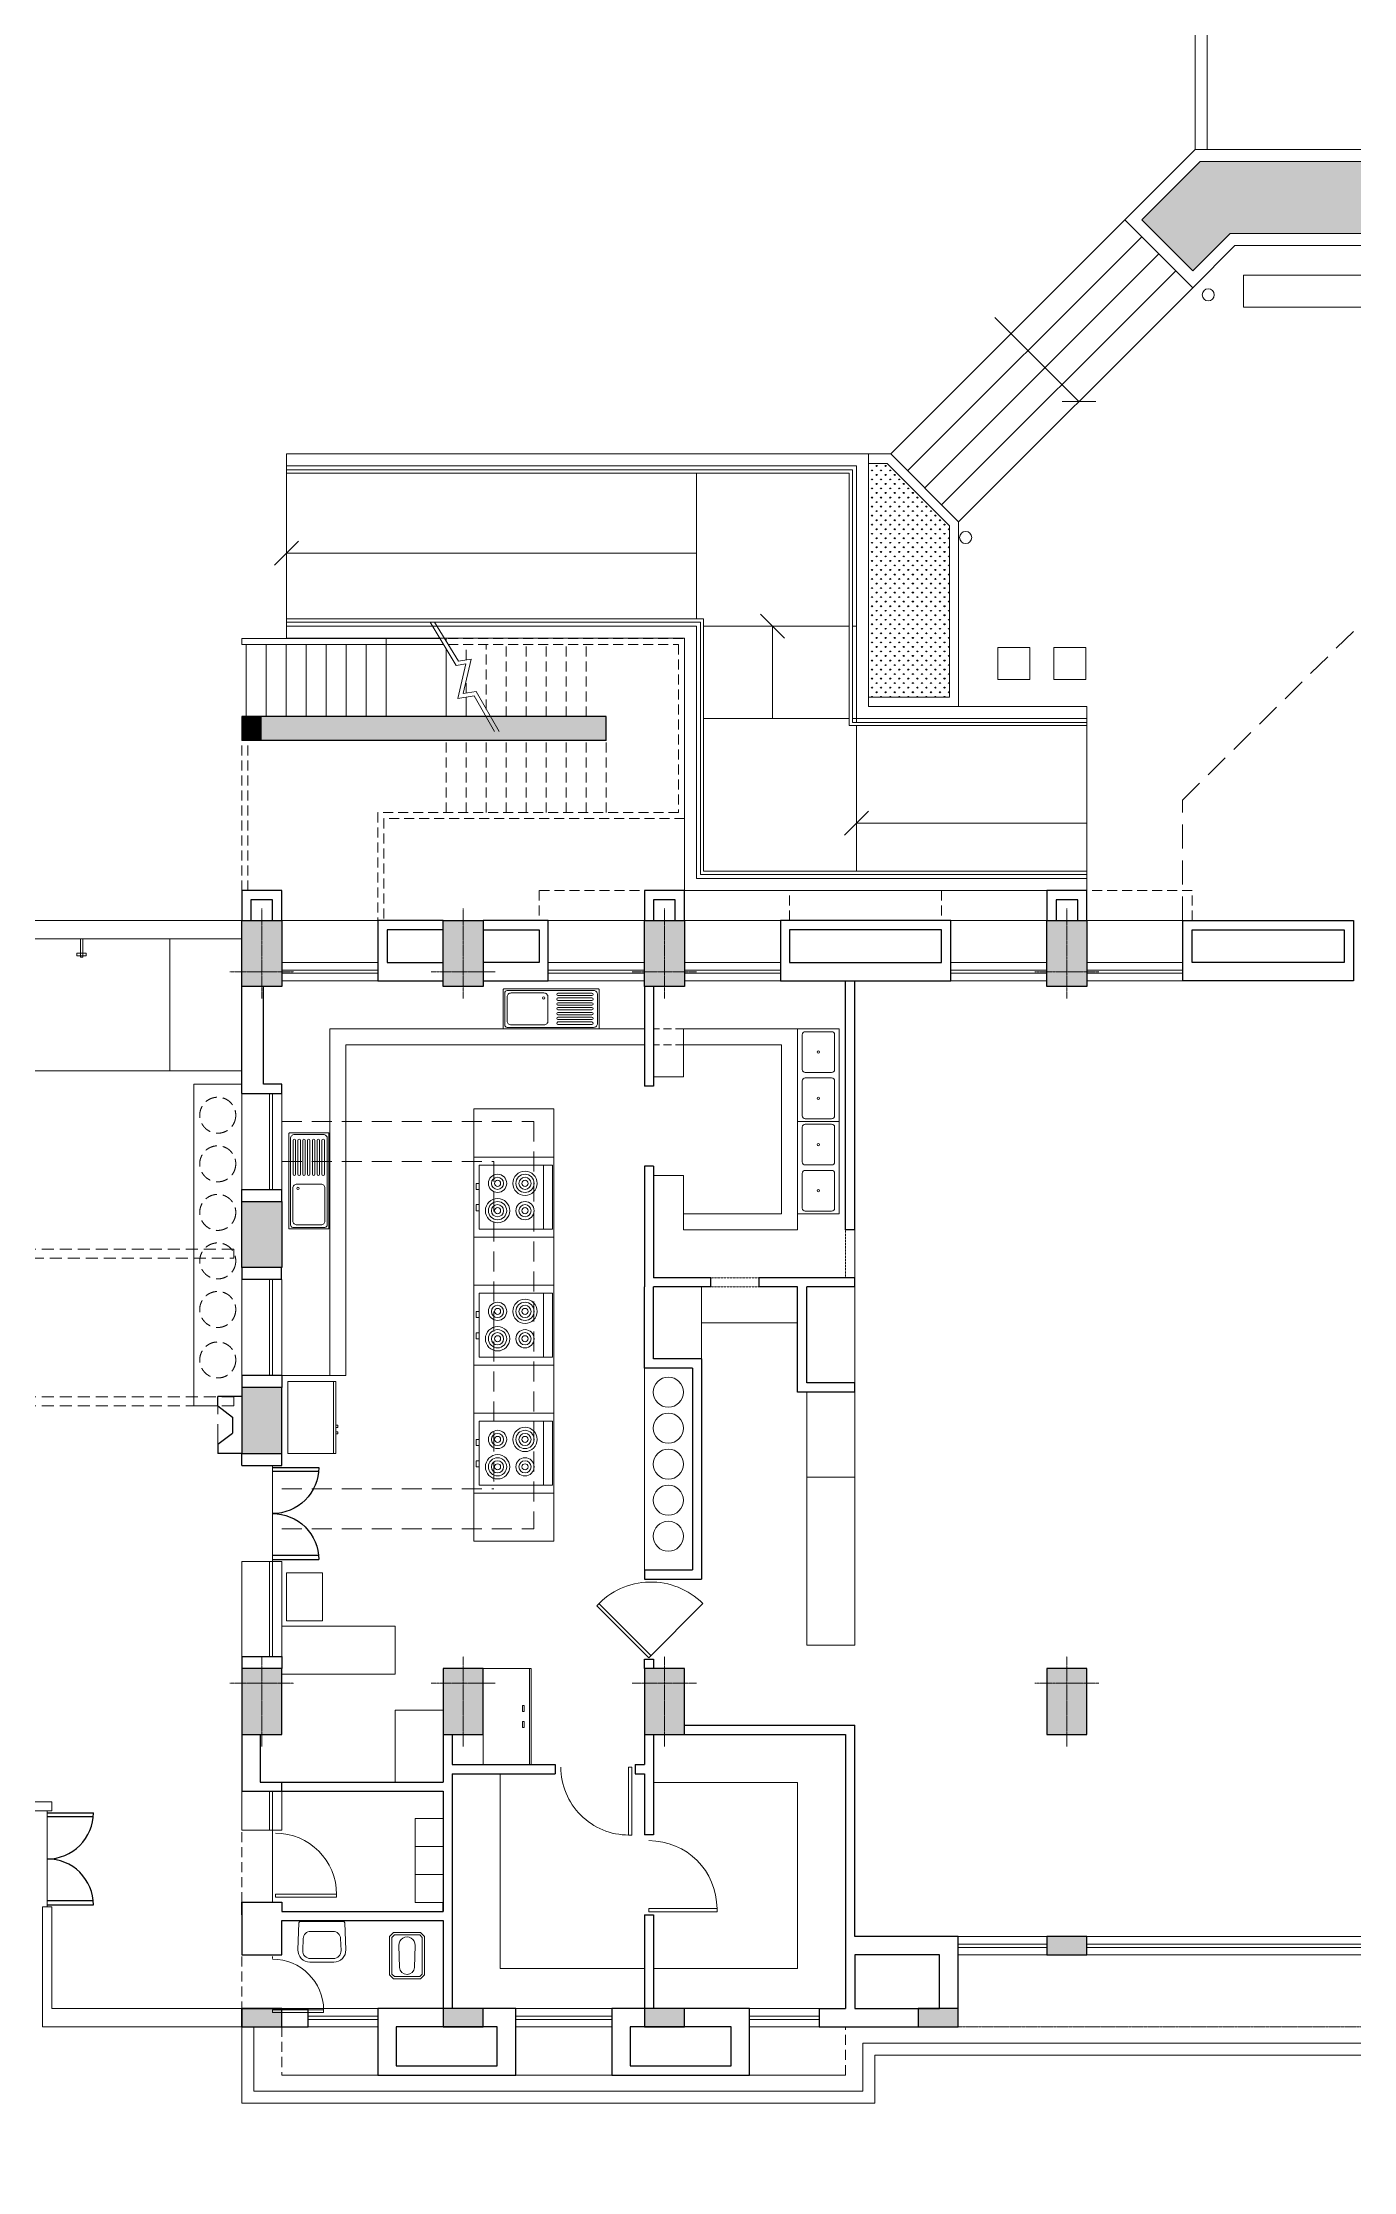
# Model space of a CAD drawing. Header units: inches. Extents: x 5542223 to 12533222, y 497239 to 5189502.
# Drawn here: x 6857798 to 6874177, y 2153413 to 2180012 of the extents above; entities that cross this region are included whole.
import ezdxf

# ---------------------------------------------------------------- set-up
doc = ezdxf.new("R2010")
doc.units = ezdxf.units.IN
doc.header["$MEASUREMENT"] = 0
for name, pattern in [('CENTER2', [1.125, 0.75, -0.125, 0.125, -0.125]), ('DASHED2', [0.375, 0.25, -0.125]), ('HIDDEN', [0.375, 0.25, -0.125]), ('HIDDEN2', [0.1875, 0.125, -0.0625]), ('HIDDENX2', [0.75, 0.5, -0.25])]:
    doc.linetypes.add(name, pattern=pattern)
doc.layers.get('0').update_dxf_attribs({"color": 1})
for name, color, linetype, lineweight in [('col', 7, 'Continuous', 30), ('DOOR', 7, 'Continuous', 9), ('ELE', 7, 'Continuous', 13), ('ele1', 7, 'DASHED2', 13), ('eleline5', 7, 'Continuous', 25), ('grid', 7, 'CENTER2', 9), ('hatch_col', 8, 'Continuous', 5), ('HosGreenHatch', 7, 'Continuous', 5), ('HosPlanter', 7, 'Continuous', 13), ('HosRamp', 7, 'Continuous', 13), ('HosSteps', 7, 'Continuous', 13), ('LS PAVMNT', 8, 'Continuous', 5), ('PROJECTION', 7, 'HIDDEN', 18), ('railing', 253, 'Continuous', 15), ('RAILING_ABOVE', 7, 'HIDDENX2', 18), ('Road', 7, 'Continuous', 15), ('Road_CStone', 8, 'Continuous', 15), ('S_Stair_Projection', 7, 'HIDDEN2', 18), ('STAIR', 253, 'Continuous', 5), ('STAIRS_ABOVE', 7, 'HIDDENX2', 18), ('TEXT', 7, 'Continuous', 20), ('TOIFIT', 7, 'Continuous', 13), ('WALL', 7, 'Continuous', 30), ('wall_ele', 7, 'Continuous', 18), ('WIN', 7, 'Continuous', 20)]:
    doc.layers.add(name, color=color, linetype=linetype, lineweight=lineweight)
doc.layers.add('FURN', color=34, linetype='Continuous', lineweight=9, plot=False)
doc.styles.add('style1', font='ROMANS.SHX', dxfattribs={"width": 0.75, "height": 750})
doc.styles.add('style2', font='ROMANS.SHX', dxfattribs={"width": 0.8})
doc.styles.add('WMF-Arial2', font='arial.ttf')
doc.dimstyles.new('nuts', dxfattribs={"dimscale": 0, "dimtxt": 300, "dimasz": 250, "dimexe": 100, "dimexo": 50, "dimgap": 100, "dimtad": 1, "dimdec": 0, "dimzin": 0, "dimdsep": 46, "dimtxsty": 'style1', "dimblk": 'OBLIQUE', "dimcen": 250, "dimdle": 100, "dimclrd": 256, "dimclre": 256, "dimclrt": 256, "dimadec": 0, "dimazin": 0, "dimtfac": 1, "dimtdec": 0, "dimtmove": 2, "dimatfit": 3, "dimldrblk": 'OBLIQUE', "dimfxl": 1, "dimlwd": -1, "dimlwe": -1, "dimarcsym": 0})
doc.dimstyles.new('nuts1', dxfattribs={"dimscale": 0, "dimtxt": 200, "dimasz": 250, "dimexe": 100, "dimexo": 50, "dimgap": 100, "dimtad": 1, "dimdec": 0, "dimzin": 0, "dimdsep": 46, "dimtxsty": 'style2', "dimblk": 'OBLIQUE', "dimcen": 250, "dimdle": 100, "dimclrd": 256, "dimclre": 256, "dimclrt": 256, "dimadec": 0, "dimazin": 0, "dimtfac": 1, "dimtdec": 0, "dimtmove": 2, "dimatfit": 3, "dimfxl": 1, "dimlwd": -1, "dimlwe": -1, "dimarcsym": 0})

# ---------------------------------------------------------------- blocks, each defined once
blk = doc.blocks.new('_OBLIQUE')
at = {"color": 0, "linetype": 'ByBlock'}
blk.add_line((-0.5, -0.5), (0.5, 0.5), dxfattribs=at)
blk = doc.blocks.new('*D72')
at = {"layer": 'Defpoints', "ltscale": 1000, "transparency": 16777216}
for p, q in [((-385585, 653483), (-385987, 653483)), ((-385937, 653533), (-385937, 653343)), ((-385937, 652833), (-385937, 653022)), ((-385585, 652883), (-385987, 652883))]:
    blk.add_line(p, q, dxfattribs=at)
at = {"layer": 'Defpoints', "color": 0, "ltscale": 1000, "transparency": 16777216}
for p in [(-385535, 653483), (-385937, 652883), (-385535, 652883)]:
    blk.add_point(p, dxfattribs=at)
at = {"layer": 'Defpoints', "ltscale": 1000, "transparency": 16777216, "xscale": 50, "yscale": 50, "zscale": 50}
for p, rotation in [((-385937, 653483), 90), ((-385937, 652883), 270)]:
    blk.add_blockref('_OBLIQUE', p, dxfattribs=dict(at, rotation=rotation))
at = {"layer": 'Defpoints', "ltscale": 1000, "transparency": 16777216, "insert": (-385937, 653183), "char_height": 100, "attachment_point": 5, "rotation": 90, "style": 'WMF-Arial2'}
blk.add_mtext('600', dxfattribs=at)
blk = doc.blocks.new('*D73')
at = {"layer": 'Defpoints', "ltscale": 1000, "transparency": 16777216}
for p, q in [((-386923, 650633), (-387325, 650633)), ((-387275, 650683), (-387275, 650276)), ((-387275, 649583), (-387275, 649887)), ((-386923, 649633), (-387325, 649633))]:
    blk.add_line(p, q, dxfattribs=at)
at = {"layer": 'Defpoints', "color": 0, "ltscale": 1000, "transparency": 16777216}
for p in [(-386873, 650633), (-387275, 649633), (-386873, 649633)]:
    blk.add_point(p, dxfattribs=at)
at = {"layer": 'Defpoints', "ltscale": 1000, "transparency": 16777216, "xscale": 50, "yscale": 50, "zscale": 50}
for p, rotation in [((-387275, 650633), 90), ((-387275, 649633), 270)]:
    blk.add_blockref('_OBLIQUE', p, dxfattribs=dict(at, rotation=rotation))
at = {"layer": 'Defpoints', "ltscale": 1000, "transparency": 16777216, "insert": (-387275, 650082), "char_height": 100, "attachment_point": 5, "rotation": 90, "style": 'WMF-Arial2'}
blk.add_mtext('1000', dxfattribs=at)
blk = doc.blocks.new('colum')
at = {"layer": 'hatch_col'}
blk.add_hatch(color=256, dxfattribs=at).paths.add_polyline_path([(250, 185), (-250, 185), (-250, -640), (250, -640)])
at = {"layer": 'col'}
blk.add_lwpolyline([(-250, -640), (250, -640), (250, 185), (-250, 185)], close=True, dxfattribs=at)
at = {"layer": 'grid'}
for p, q in [((0, 335), (0, -790)), ((-400, 0), (400, 0))]:
    blk.add_line(p, q, dxfattribs=at)
blk = doc.blocks.new('door-left')
at = {"layer": 'DOOR'}
blk.add_lwpolyline([(-0.402, 0.85), (-0.444, 0.85), (-0.444, 0), (-0.402, 0)], close=True, dxfattribs=at)
blk.add_arc((-0.406, 0), 0.85, 0, 90, dxfattribs=at)
blk = doc.blocks.new('WB-61X51')
for p, q in [((-299, 354), (-286, 19)), ((-239, 366), (-233, 216)), ((-149, 510), (149, 510)), ((-144, 465), (144, 465)), ((233, 216), (239, 366)), ((286, 19), (299, 354)), ((-266, 0), (266, 0)), ((-139, 125), (139, 125))]:
    blk.add_line(p, q)
for centre, radius, start, end in [((-149, 360), 150, 90, 182.2457), ((-144, 370), 95, 90, 182.2457), ((144, 370), 95, 357.7543, 90), ((149, 360), 150, 357.7543, 90), ((-266, 20), 20, 182.2457, 270), ((-139, 220), 95, 182.2457, 270), ((139, 220), 95, 270, 357.7543), ((266, 20), 20, 270, 357.7543)]:
    blk.add_arc(centre, radius, start, end)
blk = doc.blocks.new('o-pan')
for p, q in [((50, 220), (0, 170)), ((0, 170), (0, -170)), ((62, 190), (30, 158)), ((30, 158), (30, -158)), ((530, 220), (50, 220)), ((518, 190), (62, 190)), ((435, 93), (160, 102)), ((550, 158), (518, 190)), ((580, 170), (530, 220)), ((550, -158), (550, 158)), ((580, -170), (580, 170)), ((0, -170), (50, -220)), ((30, -158), (62, -190)), ((50, -220), (530, -220)), ((62, -190), (518, -190)), ((160, -102), (435, -93)), ((518, -190), (550, -158)), ((530, -220), (580, -170))]:
    blk.add_line(p, q)
for centre, radius, start, end in [((157, 0), 102, 88.172, 271.828), ((432, 0), 92.9, 271.828, 88.172)]:
    blk.add_arc(centre, radius, start, end)
blk = doc.blocks.new('sink2')
for points in [[(-590, -500, -0.414214), (-600, -490), (-600, -10, -0.414214), (-590, 0), (590, 0, -0.414214), (600, -10), (600, -490, -0.414214), (590, -500)], [(530, -20, -0.414214), (580, -70), (580, -430, -0.414214), (530, -480), (-550, -480, -0.414214), (-580, -450), (-580, -50, -0.414214), (-550, -20)], [(-550, -100), (-550, -400, 0.414214), (-500, -450), (-90, -450, 0.414214), (-40, -400), (-40, -100, 0.414214), (-90, -50), (-500, -50, 0.414214)]]:
    blk.add_lwpolyline(points, format="xyb", close=True)
at = {"color": 0}
for points in [[(84, -87, -1), (84, -57), (508, -57, -1), (508, -87)], [(84, -147, -1), (84, -117), (508, -117, -1), (508, -147)], [(84, -207, -1), (84, -177), (508, -177, -1), (508, -207)], [(84, -267, -1), (84, -237), (508, -237, -1), (508, -267)], [(84, -327, -1), (84, -297), (508, -297, -1), (508, -327)], [(84, -387, -1), (84, -357), (508, -357, -1), (508, -387)], [(84, -447, -1), (84, -417), (508, -417, -1), (508, -447)]]:
    blk.add_lwpolyline(points, format="xyb", close=True, dxfattribs=at)
blk.add_circle((-94, -388), 15)
blk = doc.blocks.new('sink11')
blk.add_lwpolyline([(-577.5, -520), (-577.5, 0), (577.5, 0), (577.5, -520)], close=True)
for points in [[(-543.75, -425), (-543.75, -95, -0.41421356), (-506.25, -57.5), (-71.25, -57.5, -0.41421356), (-33.75, -95), (-33.75, -425, -0.41421356), (-71.25, -462.5), (-506.25, -462.5, -0.41421356)], [(543.75, -425), (543.75, -95, 0.41421356), (506.25, -57.5), (71.25, -57.5, 0.41421356), (33.75, -95), (33.75, -425, 0.41421356), (71.25, -462.5), (506.25, -462.5, 0.41421356)]]:
    blk.add_lwpolyline(points, format="xyb", close=True)
for centre in [(-288.75, -260), (288.75, -260)]:
    blk.add_circle(centre, 15)
blk = doc.blocks.new('drgre')
at = {"layer": 'eleline5', "ltscale": 50}
for p, q in [((2, 575), (577, 575)), ((575, 525), (0, 525)), ((575, -525), (0, -525)), ((2, -575), (577, -575))]:
    blk.add_line(p, q, dxfattribs=at)
for centre, start, end in [((2, 575), 269.7598, 360), ((2, -575), 0, 90.2402)]:
    blk.add_arc(centre, 575, start, end, dxfattribs=at)
at = {"layer": 'WIN'}
blk.add_line((0, 600), (0, -600), dxfattribs=at)
blk = doc.blocks.new('b')
at = {"layer": 'TOIFIT'}
for p, q in [((114, -400), (114, 400)), ((914, 171), (952, 171)), ((952, 95), (914, 95)), ((952, -95), (914, -95)), ((914, -171), (952, -171))]:
    blk.add_line(p, q, dxfattribs=at)
blk.add_lwpolyline([(914, -400), (0, -400), (0, 400), (914, 400)], close=True, dxfattribs=at)
for points in [[(952, 95), (952, 171)], [(952, -171), (952, -95)]]:
    blk.add_lwpolyline(points, dxfattribs=at)
for centre, radius in [((343, 171), 114), ((686, 171), 152), ((686, 171), 114), ((343, 171), 76.2), ((343, 171), 38.1), ((686, 171), 76.2), ((686, 171), 38.1), ((343, -171), 152), ((343, -171), 114), ((343, -171), 76.2), ((343, -171), 38.1), ((686, -171), 114), ((686, -171), 76.2), ((686, -171), 38.1)]:
    blk.add_circle(centre, radius, dxfattribs=at)
blk = doc.blocks.new('Chair1')
for p, q in [((0, 0), (0, 0)), ((1, 0), (1, 0)), ((1, 0), (1, 0)), ((0, 0), (0, 0)), ((1, 0), (1, 0))]:
    blk.add_line(p, q)
for radius, start, end in [(0.103, 0, 85.0303), (0.103, 85.0303, 148.407), (0.39, 148.407, 211.593), (0.43, 325.6197, 34.3803), (0.396, 325.6197, 34.3803), (0.103, 274.9697, 360), (0.103, 211.593, 274.9697)]:
    blk.add_arc((0, 0), radius, start, end)
blk = doc.blocks.new('E')
at = {"layer": 'TOIFIT'}
for p, q in [((-450, -573), (450, -573)), ((-205, -627), (-205, -600)), ((-177, -627), (-205, -627)), ((-177, -600), (-177, -627)), ((-123, -600), (-123, -627)), ((-123, -627), (-95, -627)), ((-95, -627), (-95, -600))]:
    blk.add_line(p, q, dxfattribs=at)
blk.add_lwpolyline([(-450, -600), (-450, 0), (450, 0), (450, -600)], close=True, dxfattribs=at)
blk = doc.blocks.new('GHosEdge')
at = {"layer": 'hatch_col'}
for points in [[(11090, -230), (11090, 0), (10590, 0), (10590, -230)], [(14510, -230), (14510, 0), (14010, 0), (14010, -230)], [(17025, -230), (17025, 0), (16525, 0), (16525, -230)], [(19540, -230), (19540, 0), (19040, 0), (19040, -230)], [(19040, -7165), (19540, -7165), (19540, -7990), (19040, -7990)], [(19040, -9490), (19040, -10315), (19540, -10315), (19540, -9490)], [(19040, -9490), (19540, -9490), (19540, -10315), (19040, -10315)]]:
    blk.add_hatch(color=256, dxfattribs=at).paths.add_polyline_path(points)
h = blk.add_hatch(color=256, dxfattribs=at)
h.paths.add_polyline_path([(9480, -1130), (9480, -900), (9230, -900), (9230, -1130)])
h.paths.add_polyline_path([(9230, -900), (8980, -900), (8980, -1130), (9230, -1130)])
at = {"layer": 'col'}
for points in [[(10590, 0), (10590, -230), (11090, -230), (11090, 0)], [(14010, 0), (14010, -230), (14510, -230), (14510, 0)], [(16525, 0), (16525, -230), (17025, -230), (17025, 0)], [(19040, 0), (19040, -230), (19540, -230), (19540, 0)], [(9480, -1130), (9480, -900), (8980, -900), (8980, -1130)], [(19540, -7165), (19040, -7165), (19040, -7990), (19540, -7990)], [(19540, -10315), (19040, -10315), (19040, -9490), (19540, -9490)], [(19540, -10315), (19040, -10315), (19040, -9490), (19540, -9490)]]:
    blk.add_lwpolyline(points, close=True, dxfattribs=at)
for points in [[(8980, -13825), (8980, -14200), (9480, -14200), (9480, -13825)], [(9095, -13825), (9095, -14085), (9365, -14085), (9365, -13825)], [(14010, -13825), (14010, -14200), (14510, -14200), (14510, -13825)], [(14125, -13825), (14125, -14085), (14395, -14085), (14395, -13825)], [(19040, -13825), (19040, -14200), (19540, -14200), (19540, -13825)], [(19155, -13825), (19155, -14085), (19425, -14085), (19425, -13825)]]:
    blk.add_lwpolyline(points, dxfattribs=at)
at = {"layer": 'DOOR'}
for p, q in [((19155, -2460), (19155, -1560)), ((14453, -4613), (13780, -5291)), ((15078, -5291), (14427, -4640)), ((14453, -4613), (15104, -5264))]:
    blk.add_line(p, q, dxfattribs=at)
blk.add_arc((14429, -4642), 918, 225, 317.3728, dxfattribs=at)
at = {"layer": 'ELE', "ltscale": 0.1}
for p, q in [((22029, 0), (19540, 0)), ((21914, -230), (19540, -230)), ((21914, -230), (21914, -1500)), ((22029, 0), (22029, -1500)), ((21914, -1500), (22029, -1500)), ((21914, -2700), (24040, -2700)), ((21914, -2700), (21914, -2815)), ((21914, -2815), (23810, -2815)), ((18440, -8140), (18240, -8140)), ((19040, -8140), (18440, -8140)), ((23810, -11945), (19540, -11945)), ((23810, -13595), (19540, -13595)), ((24043, -13825), (19540, -13825))]:
    blk.add_line(p, q, dxfattribs=at)
at = {"layer": 'ELE'}
for p, q in [((14510, -8232), (14510, -5710)), ((20140, -7760), (19840, -7760)), ((19540, -11780), (20140, -11780))]:
    blk.add_line(p, q, dxfattribs=at)
at = {"layer": 'ELE', "extrusion": (-2.23152e-36, 4.32341e-36, -1)}
for p, q in [((15640, -11470), (15640, -6070)), ((16640, -11470), (16640, -6070)), ((20140, -7760), (20140, -11780))]:
    blk.add_line(p, q, dxfattribs=at)
at = {"layer": 'ELE', "ltscale": 0.1, "extrusion": (-2.23152e-36, 4.32341e-36, -1)}
for p, q in [((15640, -6070), (16640, -6070)), ((15640, -6670), (16640, -6670)), ((15640, -7670), (16640, -7670)), ((18240, -8140), (18240, -12270)), ((18440, -10315), (18440, -8140)), ((13795, -8347), (13795, -9247)), ((15640, -8270), (16640, -8270)), ((15640, -9270), (16640, -9270)), ((15640, -9870), (16640, -9870)), ((18440, -10315), (18440, -12470)), ((15640, -10870), (16640, -10870)), ((15640, -11470), (16640, -11470)), ((20440, -11945), (20440, -13595)), ((14510, -12270), (18240, -12270)), ((14510, -12470), (18440, -12470))]:
    blk.add_line(p, q, dxfattribs=at)
blk.add_lwpolyline([(-17625, -3060), (-17625, -3960), (-17025, -3960)], dxfattribs=at)
at = {"layer": 'ele1', "linetype": 'Continuous', "extrusion": (-2.23152e-36, 4.32341e-36, -1)}
for p, q in [((12595, -3055), (12595, -730)), ((12595, -730), (14395, -730)), ((14510, -730), (16310, -730)), ((16310, -3165), (16310, -730)), ((14395, -3055), (12595, -3055)), ((12480, -4770), (11880, -4770)), ((11880, -7932), (11880, -4770)), ((12480, -4770), (12480, -7932)), ((12480, -6870), (11880, -6870)), ((11880, -9247), (11880, -8047)), ((12595, -8797), (13795, -8797)), ((11880, -9962), (11880, -9362)), ((12595, -12470), (12595, -9962)), ((12595, -9962), (14020, -9962)), ((12795, -12270), (12795, -10162)), ((12795, -10162), (14020, -10162)), ((14020, -12470), (14020, -11870))]:
    blk.add_line(p, q, dxfattribs=at)
at = {"layer": 'ele1', "extrusion": (-2.23152e-36, 4.32341e-36, -1)}
for p, q in [((16910, -730), (16910, -730)), ((19155, -848), (19155, -880)), ((13079, -9247), (13680, -9247)), ((11880, -9962), (11880, -9362)), ((11995, -9962), (11995, -9362)), ((13079, -9362), (13680, -9362))]:
    blk.add_line(p, q, dxfattribs=at)
at = {"layer": 'ele1', "ltscale": 1000}
for p, q in [((15890, -11315), (15890, -6225)), ((19040, -6225), (15890, -6225)), ((16390, -10815), (16390, -6725)), ((19040, -6725), (16390, -6725)), ((19040, -10815), (16390, -10815)), ((19040, -11315), (15890, -11315))]:
    blk.add_line(p, q, dxfattribs=at)
at = {"layer": 'ele1', "linetype": 'Continuous'}
for p, q in [((14020, -10640), (14020, -9962)), ((14395, -10640), (14020, -10640))]:
    blk.add_line(p, q, dxfattribs=at)
at = {"layer": 'ele1', "ltscale": 600}
for centre in [(19840, -8334), (19840, -8965), (19840, -9572), (19840, -10178), (19840, -10785), (19840, -11392)]:
    blk.add_circle(centre, 225, dxfattribs=at)
at = {"layer": 'FURN', "ltscale": 0.1, "extrusion": (-2.23152e-36, 4.32341e-36, -1)}
blk.add_lwpolyline([(-19040, -4410), (-17625, -4410), (-17625, -5010), (-19040, -5010)], dxfattribs=at)
at = {"layer": 'FURN', "ltscale": 0.1}
blk.add_lwpolyline([(18533, -5674), (18983, -5674), (18983, -5074), (18533, -5074)], close=True, dxfattribs=at)
at = {"layer": 'PROJECTION', "ltscale": 3}
blk.add_line((1735, 0), (10590, 0), dxfattribs=at)
at = {"layer": 'PROJECTION', "ltscale": 500}
for p, q in [((19540, -880), (19540, -230)), ((19540, -1560), (19540, -2945))]:
    blk.add_line(p, q, dxfattribs=at)
for points in [[(19040, 0), (19040, 600), (11995, 600), (11995, 0)], [(6976, -13825), (6976, -13825), (6976, -13825), (7665, -13825), (7665, -14200), (10795, -14200), (10795, -13825), (12695, -13825), (12695, -14200), (15825, -14200), (15825, -13825), (17725, -13825), (17725, -13825), (17725, -13825), (17725, -13825)]]:
    blk.add_lwpolyline(points, dxfattribs=at)
at = {"layer": 'PROJECTION', "ltscale": 1200}
blk.add_lwpolyline([(7786, -13825), (7786, -15330), (4279, -18791), (1735, -18791)], dxfattribs=at)
at = {"layer": 'RAILING_ABOVE', "ltscale": 500}
blk.add_line((19840, -7280), (19840, -7761), dxfattribs=at)
at = {"layer": 'S_Stair_Projection', "lineweight": 20, "ltscale": 3}
blk.add_line((20140, -13825), (19540, -13825), dxfattribs=at)
at = {"layer": 'TOIFIT', "ltscale": 1000, "extrusion": (-2.23152e-36, 4.32341e-36, -1)}
blk.add_line((19540, -2460), (19040, -2460), dxfattribs=at)
at = {"layer": 'TOIFIT', "ltscale": 1000}
for p, q in [((19040, -2945), (19040, -2460)), ((19540, -5815), (19040, -5815))]:
    blk.add_line(p, q, dxfattribs=at)
at = {"layer": 'TOIFIT'}
blk.add_line((15946, -3280), (15946, -4480), dxfattribs=at)
at = {"layer": 'TOIFIT', "ltscale": 1000}
for points in [[(17025, -1905), (17375, -1905), (17375, -1555), (17025, -1555)], [(17025, -2255), (17375, -2255), (17375, -1905), (17025, -1905)], [(17025, -2605), (17375, -2605), (17375, -2255), (17025, -2255)]]:
    blk.add_lwpolyline(points, close=True, dxfattribs=at)
at = {"layer": 'TOIFIT'}
for points in [[(15925, -3280), (16525, -3280), (16525, -4480), (15925, -4480)], [(21484, -13416), (21599, -13416), (21599, -13385), (21484, -13385)], [(21557, -13595), (21557, -13366), (21526, -13366), (21526, -13595)]]:
    blk.add_lwpolyline(points, close=True, dxfattribs=at)
for points in [[(16034, -3742), (16012, -3742), (16012, -3817), (16034, -3817), (16034, -3742)], [(16034, -4018), (16012, -4018), (16012, -3943), (16034, -3943), (16034, -4018)]]:
    blk.add_lwpolyline(points, dxfattribs=at)
at = {"layer": 'TOIFIT', "ltscale": 1000}
for centre in [(14210, -6132), (14210, -6582), (14210, -7032), (14210, -7482), (14210, -7932)]:
    blk.add_circle(centre, 188, dxfattribs=at)
at = {"layer": 'WALL'}
for p, q in [((12325, 0), (10590, 0)), ((12325, -230), (12325, 0)), ((11880, -230), (10820, -230)), ((11880, -900), (11880, -230)), ((12325, -230), (11995, -230)), ((18710, 0), (18710, -230)), ((19540, 0), (18710, 0)), ((19540, -230), (18710, -230)), ((19540, 0), (19540, -230)), ((10820, -900), (11880, -900)), ((10590, -1130), (11880, -1130)), ((19040, -4630), (19040, -4480)), ((19040, -7015), (19040, -7165)), ((19040, -8140), (19040, -7990)), ((19043, -9340), (19043, -9490)), ((19040, -11665), (19040, -11780)), ((19040, -11780), (19270, -11780))]:
    blk.add_line(p, q, dxfattribs=at)
at = {"layer": 'WALL', "ltscale": 0.1}
for p, q in [((10590, 0), (10590, -1130)), ((10820, -230), (10820, -900)), ((10820, -230), (10820, -900)), ((14395, -4595), (14395, -4480)), ((14510, -4480), (14510, -4595)), ((14510, -4595), (14395, -4595)), ((13795, -8347), (13795, -5595)), ((14510, -5595), (13795, -5595)), ((13910, -8232), (13910, -5710)), ((14510, -5710), (13910, -5710)), ((14510, -5710), (14510, -5595)), ((19840, -7280), (19840, -7165)), ((19655, -7620), (19655, -7420)), ((11880, -7932), (11880, -8047))]:
    blk.add_line(p, q, dxfattribs=at)
at = {"layer": 'WALL', "ltscale": 0.1, "extrusion": (-2.23152e-36, 4.32341e-36, -1)}
for p, q in [((11995, -3655), (11995, -230)), ((11880, -1130), (11880, -3770)), ((14395, -3655), (11995, -3655)), ((14010, -3770), (11880, -3770)), ((11880, -7932), (12595, -7932)), ((12595, -7932), (12595, -9247)), ((11880, -8047), (12480, -8047)), ((12480, -8047), (12480, -9247)), ((13910, -8232), (14510, -8232)), ((14510, -8232), (14510, -9247)), ((13795, -8347), (14395, -8347)), ((14395, -8347), (14395, -9247)), ((11880, -9247), (11880, -9362)), ((11880, -9247), (12480, -9247)), ((12595, -9247), (13079, -9247)), ((13079, -9362), (13079, -9247)), ((13680, -9247), (13680, -9362)), ((13680, -9247), (14395, -9247)), ((14510, -10755), (14510, -9247)), ((11880, -9362), (13079, -9362)), ((13680, -9362), (14395, -9362)), ((14395, -10755), (14395, -9362)), ((11880, -9962), (11995, -9962)), ((11880, -9962), (11880, -13070)), ((11995, -9962), (11995, -13070)), ((14395, -10755), (14510, -10755)), ((14395, -13000), (14395, -11755)), ((14395, -11755), (14510, -11755)), ((14510, -13000), (14510, -11755))]:
    blk.add_line(p, q, dxfattribs=at)
at = {"layer": 'WALL', "ltscale": 50, "extrusion": (-2.23152e-36, 4.32341e-36, -1)}
for p, q in [((14395, -1400), (14395, -230)), ((14510, -1400), (14510, -230)), ((16910, -3165), (16910, -230)), ((17025, -1330), (17025, -230)), ((16910, -1560), (16910, -1445)), ((19040, -1330), (17025, -1330)), ((19040, -1445), (17025, -1445)), ((17025, -1445), (17025, -1560)), ((17025, -2945), (17025, -1445)), ((19540, -1560), (19040, -1560)), ((14395, -3655), (14395, -2400)), ((14510, -3165), (14510, -2400)), ((14625, -3280), (14625, -3165)), ((15625, -3280), (15625, -3165)), ((19540, -2945), (17025, -2945)), ((17025, -3655), (17025, -3060)), ((14510, -3655), (14510, -3280)), ((16910, -3655), (16910, -3280))]:
    blk.add_line(p, q, dxfattribs=at)
at = {"layer": 'WALL', "ltscale": 50}
for p, q in [((14510, -1400), (14395, -1400)), ((19040, -1560), (19040, -1445)), ((14395, -2400), (14510, -2400)), ((14625, -3165), (14510, -3165)), ((16910, -3165), (15625, -3165)), ((19040, -2945), (19040, -3060)), ((14625, -3280), (14510, -3280)), ((16910, -3280), (15625, -3280))]:
    blk.add_line(p, q, dxfattribs=at)
at = {"layer": 'WALL', "extrusion": (-2.23152e-36, -4.32341e-36, -1)}
for q in [(19540, -4480), (19040, -4630)]:
    blk.add_line((19540, -4630), q, dxfattribs=at)
at = {"layer": 'WALL', "extrusion": (-2.23152e-36, 4.32341e-36, -1)}
for p, q in [((19540, -7015), (19040, -7015)), ((19540, -7015), (19540, -7165)), ((19040, -8140), (19540, -8140)), ((19405, -8140), (19405, -8140)), ((19540, -8140), (19540, -7990)), ((19043, -9340), (19540, -9340)), ((19540, -9490), (19540, -9340)), ((19040, -10315), (19040, -10465)), ((19540, -10315), (19540, -10465)), ((19540, -10465), (19040, -10465)), ((19540, -11665), (19040, -11665)), ((19540, -11665), (19540, -13000)), ((19270, -11780), (19270, -13000))]:
    blk.add_line(p, q, dxfattribs=at)
at = {"layer": 'WALL', "ltscale": 1000}
for p, q in [((19540, -7165), (19840, -7165)), ((19840, -7280), (19655, -7420)), ((19840, -7761), (19655, -7620)), ((19540, -7876), (19840, -7876)), ((19840, -7761), (19840, -7876))]:
    blk.add_line(p, q, dxfattribs=at)
at = {"layer": 'WALL'}
for points in [[(13195, -230), (14917, -230), (14917, 600), (13195, 600), (13195, -230)], [(16117, -230), (17840, -230), (17840, 600), (16117, 600), (16117, -230)], [(13425, 485), (13425, 0), (14687, 0), (14687, 485), (13425, 485)], [(16347, 485), (16347, 0), (17610, 0), (17610, 485), (16347, 485)], [(7780, -13825), (5650, -13825), (5650, -13070), (7780, -13070), (7780, -13825)], [(10680, -13825), (12810, -13825), (12810, -13070), (10680, -13070), (10680, -13825)], [(16525, -13070), (15710, -13070), (15710, -13825)], [(17025, -13825), (17840, -13825), (17840, -13070), (17025, -13070)], [(7665, -13710), (5765, -13710), (5765, -13300), (7665, -13300), (7665, -13710)], [(10795, -13710), (12695, -13710), (12695, -13300), (10795, -13300), (10795, -13710)], [(16525, -13710), (15825, -13710), (15825, -13300), (16525, -13300)], [(17025, -13710), (17725, -13710), (17725, -13300), (17025, -13300)], [(15710, -13825), (16525, -13825)]]:
    blk.add_lwpolyline(points, dxfattribs=at)
at = {"layer": 'WALL', "ltscale": 50}
blk.add_lwpolyline([(19540, -1400), (19540, -1560), (19540, -900), (19040, -900), (19040, -1330)], dxfattribs=at)
at = {"layer": 'WALL', "extrusion": (-2.23152e-36, 4.32341e-36, -1)}
blk.add_lwpolyline([(-19310, -3655), (-19310, -3060), (-17025, -3060)], dxfattribs=at)
at = {"layer": 'WALL', "extrusion": (-6.06713e-26, 4.48391e-36, -1)}
blk.add_lwpolyline([(-19540, -3655), (-19540, -2945)], dxfattribs=at)
at = {"layer": 'WALL', "ltscale": 0.1}
blk.add_arc((11870, -1140), 10, 0, 90, dxfattribs=at)
at = {"layer": 'wall_ele', "ltscale": 4}
for p, q in [((13195, 600), (12095, 600)), ((16117, 600), (14917, 600)), ((18940, 600), (17840, 600)), ((7780, -13825), (8980, -13825)), ((9480, -13825), (10680, -13825)), ((12810, -13825), (14010, -13825)), ((14510, -13825), (15710, -13825)), ((17840, -13825), (19040, -13825))]:
    blk.add_line(p, q, dxfattribs=at)
at = {"layer": 'WIN', "ltscale": 0.1}
for p, q in [((13195, 0), (12325, 0)), ((18710, 0), (17840, 0)), ((13195, -95), (12325, -95)), ((13195, -135), (12325, -135)), ((13195, -230), (12325, -230)), ((16117, 0), (14917, 0)), ((16117, -95), (14917, -95)), ((16117, -135), (14917, -135)), ((16117, -230), (14917, -230)), ((18710, -95), (17840, -95)), ((18710, -135), (17840, -135)), ((18710, -230), (17840, -230)), ((8980, -900), (4450, -900)), ((8980, -995), (4450, -995)), ((8980, -1035), (4450, -1035)), ((10590, -900), (9480, -900)), ((10590, -995), (9480, -995)), ((10590, -1035), (9480, -1035)), ((10590, -1130), (1735, -1130)), ((8980, -13070), (7780, -13070)), ((8980, -13165), (7780, -13165)), ((8980, -13205), (7780, -13205)), ((9480, -13070), (10680, -13070)), ((9480, -13165), (10680, -13165)), ((9480, -13205), (10680, -13205)), ((14010, -13070), (12810, -13070)), ((14010, -13165), (12810, -13165)), ((14010, -13205), (12810, -13205)), ((15710, -13070), (14510, -13070)), ((15710, -13165), (14510, -13165)), ((15710, -13205), (14510, -13205)), ((17840, -13070), (19040, -13070)), ((17840, -13165), (19040, -13165)), ((17840, -13205), (19040, -13205)), ((8980, -13300), (7780, -13300)), ((9480, -13300), (10680, -13300)), ((14010, -13300), (12810, -13300)), ((15710, -13300), (14510, -13300)), ((17840, -13300), (19040, -13300))]:
    blk.add_line(p, q, dxfattribs=at)
at = {"layer": 'WIN', "extrusion": (-2.23152e-36, 4.32341e-36, -1)}
for p, q in [((19155, -2945), (19155, -2460)), ((19195, -2945), (19195, -2460)), ((19540, -2945), (19540, -2460)), ((19040, -4630), (19040, -5815)), ((19155, -5815), (19155, -4630)), ((19195, -5815), (19195, -4630)), ((19540, -5815), (19540, -4630)), ((19040, -8140), (19040, -9340)), ((19155, -9340), (19155, -8140)), ((19195, -9340), (19195, -8140)), ((19540, -9340), (19540, -8140)), ((19040, -11665), (19040, -10465)), ((19155, -11665), (19155, -10465)), ((19195, -11665), (19195, -10465)), ((19540, -10465), (19540, -11665))]:
    blk.add_line(p, q, dxfattribs=at)
at = {"layer": 'WIN', "ltscale": 0.1, "extrusion": (-2.23152e-36, 4.32341e-36, -1)}
for p, q in [((14020, -11870), (14395, -11870)), ((12595, -12470), (14020, -12470)), ((12795, -12270), (14020, -12270)), ((15710, -12470), (15110, -12470))]:
    blk.add_line(p, q, dxfattribs=at)
at = {"layer": 'WIN', "linetype": 'HIDDENX2', "ltscale": 200, "extrusion": (-2.23152e-36, 4.32341e-36, -1)}
for p, q in [((14020, -12270), (14395, -12270)), ((14020, -12470), (14395, -12470))]:
    blk.add_line(p, q, dxfattribs=at)
at = {"layer": 'DOOR', "extrusion": (-2.23152e-36, 4.32341e-36, -1), "rotation": 270}
for p, xscale, yscale, zscale in [((-19155, -515), 750.0000000000001, 750.0000000000001, 750.0000000000001), ((-14452, -1884), 1000, 1000, 1000), ((-19120, -2022), 900, 900, 900)]:
    blk.add_blockref('door-left', p, dxfattribs=dict(at, xscale=xscale, yscale=yscale, zscale=zscale))
at = {"layer": 'DOOR', "extrusion": (-4.32341e-36, 2.23152e-36, -1), "xscale": -1000, "yscale": 1000, "zscale": 1000, "rotation": 359.9999999997198}
blk.add_blockref('door-left', (-15109, -3248), dxfattribs=at)
at = {"layer": 'FURN', "ltscale": 0.1, "rotation": 90}
blk.add_blockref('Chair1', (18337, -4407), dxfattribs=at)
at = {"layer": 'grid', "ltscale": 750, "extrusion": (-2.23152e-36, 4.32341e-36, -1), "xscale": -1, "rotation": 180}
for p in [(-9230, -4295), (-14260, -4295), (-16775, -4295)]:
    blk.add_blockref('colum', p, dxfattribs=at)
at = {"layer": 'grid', "ltscale": 750, "rotation": 180}
blk.add_blockref('colum', (19290, -4295), dxfattribs=at)
at = {"layer": 'grid', "ltscale": 750, "xscale": -1}
for p in [(9230, -13185), (9230, -13185), (14260, -13185), (16775, -13185), (19290, -13185), (19290, -13185)]:
    blk.add_blockref('colum', p, dxfattribs=at)
at = {"layer": 'TOIFIT', "extrusion": (-2.23152e-36, 4.32341e-36, -1)}
for name, p, rotation in [('o-pan', (-17475, -1180), 90), ('sink2', (-18451, -10571), 270), ('sink11', (-12075, -10737), 270), ('sink11', (-12075, -11892), 270)]:
    blk.add_blockref(name, p, dxfattribs=dict(at, rotation=rotation))
at = {"layer": 'TOIFIT', "extrusion": (-2.23152e-36, 4.32341e-36, -1), "xscale": -1}
blk.add_blockref('WB-61X51', (-18539, -1320), dxfattribs=at)
at = {"layer": 'TOIFIT'}
for p in [(15658, -7170), (15658, -8770), (15658, -10370)]:
    blk.add_blockref('b', p, dxfattribs=at)
at = {"layer": 'TOIFIT', "rotation": 270}
blk.add_blockref('E', (18965, -7615), dxfattribs=at)
at = {"layer": 'TOIFIT', "extrusion": (-2.23152e-36, 4.32341e-36, -1)}
blk.add_blockref('sink2', (-15674, -12470), dxfattribs=at)
at = {"layer": 'WIN', "rotation": 180}
blk.add_blockref('drgre', (21971, -2100), dxfattribs=at)
at = {"layer": 'WIN', "extrusion": (-2.23152e-36, 4.32341e-36, -1)}
blk.add_blockref('drgre', (-19155, -6415), dxfattribs=at)
blk = doc.blocks.new('HosStairSide')
at = {"layer": 'hatch_col', "ltscale": 1000}
blk.add_hatch(color=256, dxfattribs=at).paths.add_polyline_path([(-250, 2175), (-500, 2175), (-500, 1875), (-250, 1875)])
h = blk.add_hatch(color=256, dxfattribs=at)
h.paths.add_polyline_path([(-250, 2175), (-250, 1875), (2265, 1875), (2265, 2175)])
h.paths.add_polyline_path([(2265, 2175), (2265, 1875), (4055, 1875), (4055, 2175)])
at = {"layer": 'railing', "ltscale": 50}
for p, q in [((1305, 3075), (1305, 3150)), ((2055, 3113), (2055, 3150))]:
    blk.add_line(p, q, dxfattribs=at)
for points in [[(-500, 3150), (1974, 3150)], [(-500, 3150), (-500, 3075)], [(-500, 3075), (2020, 3075)]]:
    blk.add_lwpolyline(points, dxfattribs=at)
at = {"layer": 'STAIR', "ltscale": 50}
for p, q in [((-445, 2175), (-445, 3075)), ((-195, 2175), (-195, 3075)), ((55, 2175), (55, 3075)), ((305, 2175), (305, 3075)), ((555, 2175), (555, 3075)), ((805, 2175), (805, 3075)), ((1055, 2175), (1055, 3075)), ((1305, 2175), (1305, 3075)), ((2055, 2175), (2055, 3017)), ((2305, 2175), (2305, 2416))]:
    blk.add_line(p, q, dxfattribs=at)
at = {"layer": 'STAIR', "linetype": 'DASHED2', "ltscale": 500}
for p, q in [((2555, 2263), (2555, 3075)), ((2805, 2175), (2805, 3075)), ((3055, 2175), (3055, 3075)), ((3305, 2175), (3305, 3075)), ((3555, 2175), (3555, 3075)), ((3805, 2175), (3805, 3075)), ((-500, -375), (-500, 1875)), ((-425, 0), (-425, 1875)), ((2055, 975), (2055, 1875)), ((2305, 975), (2305, 1875)), ((2555, 975), (2555, 1875)), ((2805, 975), (2805, 1875)), ((3055, 975), (3055, 1875)), ((3305, 975), (3305, 1875)), ((3555, 975), (3555, 1875)), ((3805, 975), (3805, 1875)), ((4055, 975), (4055, 1875))]:
    blk.add_line(p, q, dxfattribs=at)
at = {"layer": 'STAIR'}
for points in [[(2659, 1986), (2402, 2431), (2199, 2400), (2301, 2830), (2180, 2811), (1852, 3351)], [(2715, 1986), (2427, 2486), (2266, 2461), (2367, 2891), (2206, 2866), (1910, 3351)]]:
    blk.add_lwpolyline(points, dxfattribs=at)
at = {"layer": 'STAIR', "linetype": 'DASHED2', "ltscale": 500}
for points in [[(2078, 3075), (4955, 3075), (4955, 975), (1200, 975), (1200, -375)], [(2078, 3150), (5030, 3150), (5030, 900), (1275, 900), (1275, -375)]]:
    blk.add_lwpolyline(points, dxfattribs=at)
at = {"layer": 'STAIRS_ABOVE', "ltscale": 250}
for p, q in [((2305, 2881), (2305, 3075)), ((2305, 2467), (2305, 2628))]:
    blk.add_line(p, q, dxfattribs=at)
at = {"layer": 'WALL', "ltscale": 50}
for p, q in [((4055, 2175), (-500, 2175)), ((-500, 2175), (-500, 1875)), ((4055, 1875), (4055, 2175)), ((4055, 1875), (-500, 1875))]:
    blk.add_line(p, q, dxfattribs=at)
blk = doc.blocks.new('GHosStairMid')
at = {"layer": 'hatch_col', "ltscale": 1000}
blk.add_hatch(color=256, dxfattribs=at).paths.add_polyline_path([(-4500, 4595), (-4200, 4595), (-4200, 2046.5), (-4200, 2045), (-4200, 1745), (-4500, 1745), (-4500, 2045), (-4500, 2046.5)])
at = {"layer": 'col', "color": 0, "lineweight": 70, "ltscale": 0.1}
for p, q in [((-4500, 2046.5), (-4500, 4595)), ((-4200, 4595), (-4500, 4595)), ((-4200, 2046.5), (-4200, 4595)), ((-4500, 1745), (-4500, 2045)), ((-4200, 2045), (-4200, 1745)), ((-4200, 1745), (-4500, 1745))]:
    blk.add_line(p, q, dxfattribs=at)
at = {"layer": 'PROJECTION', "ltscale": 3}
for p, q in [((-8600, 6325), (-8600, 6440)), ((-8600, 4595), (-8600, 4480)), ((-5400, 4480), (-5400, 4595))]:
    blk.add_line(p, q, dxfattribs=at)
at = {"layer": 'railing', "linetype": 'Continuous', "ltscale": 1000}
for p, q in [((-8700, 4895), (-8700, 4595)), ((0, 4895), (0, 4595))]:
    blk.add_line(p, q, dxfattribs=at)
at = {"layer": 'RAILING_ABOVE', "ltscale": 300}
for p, q in [((-100, 6440), (-8600, 6440)), ((-100, 6325), (-100, 6440)), ((-100, 6325), (-8600, 6325)), ((-5400, 4595), (-8600, 4595)), ((-3300, 4595), (-100, 4595)), ((-3300, 4480), (-3300, 4595)), ((-100, 4480), (-100, 4595)), ((-8600, 4480), (-5400, 4480)), ((-5515, 4480), (-5515, 630)), ((-5400, 4480), (-5400, 745)), ((-100, 4480), (-3300, 4480)), ((-3300, 745), (-3300, 4480)), ((-3185, 630), (-3185, 4480)), ((-3185, 630), (-5515, 630)), ((-3300, 745), (-5400, 745))]:
    blk.add_line(p, q, dxfattribs=at)
at = {"layer": 'S_Stair_Projection', "lineweight": 20, "ltscale": 1500}
for p, q in [((-4200, 3995), (-3300, 3995)), ((-4500, 3745), (-5400, 3745)), ((-4200, 3745), (-3300, 3745)), ((-4500, 3495), (-5400, 3495)), ((-4200, 3495), (-3300, 3495)), ((-4500, 3245), (-5400, 3245)), ((-4200, 3245), (-3300, 3245)), ((-4500, 2995), (-5400, 2995)), ((-4200, 2995), (-3300, 2995)), ((-4500, 2745), (-5400, 2745)), ((-4200, 2745), (-3300, 2745)), ((-4500, 2495), (-5400, 2495)), ((-4200, 2495), (-3300, 2495)), ((-4500, 2245), (-5400, 2245)), ((-4200, 2245), (-3300, 2245)), ((-4500, 1995), (-5400, 1995)), ((-4200, 1995), (-3300, 1995)), ((-4500, 1745), (-5400, 1745))]:
    blk.add_line(p, q, dxfattribs=at)
at = {"layer": 'Defpoints', "ltscale": 0.1}
for base, p1, p2, picture, middle in [((-3676.5, 3995), (-3273.7, 4595), (-3273.7, 3995), '*D72', (-3676.5, 4295)), ((-5014.5, 745), (-4611.7, 1745), (-4611.7, 745), '*D73', (-5014.5, 1194.3))]:
    dim = blk.add_linear_dim(base=base, p1=p1, p2=p2, angle=270, dimstyle='nuts1', override={"dimscale": 1, "dimtxt": 100, "dimasz": 50, "dimexe": 50, "dimgap": 50, "dimtxsty": 'WMF-Arial2', "dimdle": 50}, dxfattribs=at)
    dim.commit()
    dim.dimension.update_dxf_attribs({"geometry": picture, "text_midpoint": middle, "dimtype": 129, "insert": (382261, -648887.5)})
blk = doc.blocks.new('HosEnt3')
at = {"layer": 'HosGreenHatch', "ltscale": 0.1}
h = blk.add_hatch(dxfattribs=at)
h.set_pattern_fill('GRASS', color=256, scale=80, style=0)
h.set_pattern_definition([(90, (-5557177.83, 2072128.13), (-56.5685425, 56.5685425), [15, -98.137085]), (45, (-5557177.83, 2072128.13), (-56.5685425, 56.5685425), [15, -65]), (135, (-5557177.83, 2072128.13), (-56.5685425, -56.5685425), [15, -65])])
h.paths.add_polyline_path([(-150, -150), (-5830, -150), (-6559, -879), (-5922, -1515), (-5457, -1050), (-150, -1050)])
at = {"layer": 'HosGreenHatch'}
h = blk.add_hatch(dxfattribs=at)
h.set_pattern_fill('GRASS', color=256, scale=80, style=0)
h.set_pattern_definition([(90, (-2214935.06, -572081.5), (-56.5685425, 56.5685425), [15, -98.137085]), (45, (-2214935.06, -572081.5), (-56.5685425, 56.5685425), [15, -65]), (135, (-2214935.06, -572081.5), (-56.5685425, -56.5685425), [15, -65])])
h.paths.add_polyline_path([(-8963, -4701), (-9740, -3923), (-9975, -3923), (-9975, -6843), (-8963, -6843)])
at = {"ltscale": 0.1}
for p, q in [((-1358, -2452), (-1075, -2169)), ((-17245, -5954), (-17245, -3954)), ((-12125, -5864), (-12125, -4044)), ((-12035, -5954), (-10215, -5954)), ((-10175, -5954), (-10125, -5954)), ((-10215, -7108), (-12035, -7108)), ((-10125, -7108), (-10175, -7108)), ((-10125, -7108), (-10125, -7158)), ((-7245, -7108), (-7245, -9108)), ((-10125, -7198), (-10125, -9018))]:
    blk.add_line(p, q, dxfattribs=at)
for points in [[(-5289, -1571), (-5289, -1971), (-1839, -1971), (-1411, -2399), (-1128, -2116), (-1673, -1571)], [(-8357, -6622), (-7957, -6622), (-7957, -6222), (-8357, -6222)], [(-7657, -6622), (-7257, -6622), (-7257, -6222), (-7657, -6222)]]:
    blk.add_lwpolyline(points, close=True, dxfattribs=at)
blk.add_lwpolyline([(-371, -4672), (-371, -2874), (-916, -2329), (-1199, -2611), (-771, -3039), (-771, -4672), (-371, -4672)], dxfattribs=at)
at = {"color": 3, "ltscale": 0.1}
blk.add_lwpolyline([(-7245, -7108), (-10125, -7108), (-10125, -3954), (-17245, -3954)], dxfattribs=at)
at = {"color": 8, "ltscale": 0.1}
for points in [[(-7245, -7158), (-10175, -7158), (-10175, -4004), (-17245, -4004)], [(-7245, -7198), (-10215, -7198), (-10215, -4044), (-17245, -4044)], [(-7245, -9018), (-12035, -9018), (-12035, -5864), (-17245, -5864)], [(-7245, -9058), (-12075, -9058), (-12075, -5904), (-17245, -5904)]]:
    blk.add_lwpolyline(points, dxfattribs=at)
at = {"color": 5, "ltscale": 0.1}
for centre in [(-5728, -1816), (-8760, -4848)]:
    blk.add_circle(centre, 75, dxfattribs=at)
at = {"layer": 'HosPlanter', "ltscale": 0.1}
for points in [[(0, 0), (-5892, 0), (-6771, -879), (-5922, -1727), (-5395, -1200), (0, -1200)], [(-150, -150), (-5830, -150), (-6559, -879), (-5922, -1515), (-5457, -1050), (-150, -1050)]]:
    blk.add_lwpolyline(points, close=True, dxfattribs=at)
blk.add_lwpolyline([(-9975, -6843), (-8963, -6843), (-8963, -4701), (-9740, -3923), (-9975, -3923), (-9975, -3804), (-9697, -3804), (-8848, -4653), (-8848, -6954)], dxfattribs=at)
at = {"layer": 'HosRamp', "ltscale": 0.1}
blk.add_lwpolyline([(-17245, -3954), (-10125, -3954), (-10125, -7108), (-7245, -7108), (-7245, -6958), (-9975, -6958), (-9975, -3804), (-17245, -3804), (-17245, -3954)], dxfattribs=at)
at = {"layer": 'HosRamp'}
blk.add_lwpolyline([(-17245, -6104), (-12275, -6104), (-12275, -9258), (-7245, -9258), (-7245, -9108), (-12125, -9108), (-12125, -5954), (-17245, -5954), (-17245, -6104)], dxfattribs=at)
at = {"layer": 'HosSteps', "ltscale": 0.1}
for p, q in [((-9697, -3804), (-6771, -879)), ((-9485, -4017), (-6559, -1091)), ((-9272, -4229), (-6347, -1303)), ((-9060, -4441), (-6135, -1515)), ((-8848, -4653), (-5922, -1727))]:
    blk.add_line(p, q, dxfattribs=at)
at = {"layer": 'WALL', "ltscale": 0.1}
blk.add_line((-1252, -2558), (-969, -2275), dxfattribs=at)
blk.add_lwpolyline([(-969, -2275), (-1075, -2169), (-1358, -2452), (-1252, -2558)], close=True, dxfattribs=at)
blk.add_leader([(-17245, -5042), (-12125, -5042)], dimstyle='nuts', override={"dimscale": 100, "dimasz": 3, "dimtad": 0})
at = {"layer": 'TEXT'}
for points in [[(-7344, -3149), (-8396, -2098)], [(-11173, -5954), (-11173, -7108)], [(-10125, -8419), (-7245, -8419)]]:
    blk.add_leader(points, dimstyle='nuts', override={"dimscale": 100, "dimasz": 3, "dimtad": 0}, dxfattribs=at)

msp = doc.modelspace()

# ---------------------------------------------------------------- linework, layer by layer
msp.add_circle((6864263.374, 1819279.277), 1322040.52)
at = {"layer": 'Road'}
for p, q in [((6872199.822, 2178676.199), (6872199.822, 2180907.199)), ((6872349.822, 2178676.199), (6872349.822, 2180907.199)), ((6860287.133, 2155217.199), (6860287.133, 2154267.789))]:
    msp.add_line(p, q, dxfattribs=at)
at = {"layer": 'Road', "ltscale": 6000}
for p, q in [((6903872.133, 2154867.199), (6868196.076, 2154867.199)), ((6868196.076, 2154867.199), (6868196.076, 2154267.789)), ((6868196.076, 2154267.789), (6860287.133, 2154267.789))]:
    msp.add_line(p, q, dxfattribs=at)
at = {"layer": 'Road_CStone', "ltscale": 6000}
for p, q in [((6860437.133, 2155217.199), (6860437.133, 2154417.789)), ((6898872.133, 2155017.199), (6868046.076, 2155017.199)), ((6868046.076, 2155017.199), (6868046.076, 2154417.789)), ((6868046.076, 2154417.789), (6860437.133, 2154417.789))]:
    msp.add_line(p, q, dxfattribs=at)

# ---------------------------------------------------------------- block references
at = {"layer": 'col', "xscale": -1, "rotation": 180}
msp.add_blockref('GHosStairMid', (6860287.133, 2169417.789), dxfattribs=at)
at = {"layer": 'FURN'}
msp.add_blockref('HosStairSide', (6860787.133, 2169417.789), dxfattribs=at)
at = {"layer": 'grid', "rotation": 180}
msp.add_blockref('GHosEdge', (6879827.133, 2155217.789), dxfattribs=at)
at = {"layer": 'LS PAVMNT'}
msp.add_blockref('HosEnt3', (6878092.138, 2178676.199), dxfattribs=at)

doc.saveas('drawing.dxf')
